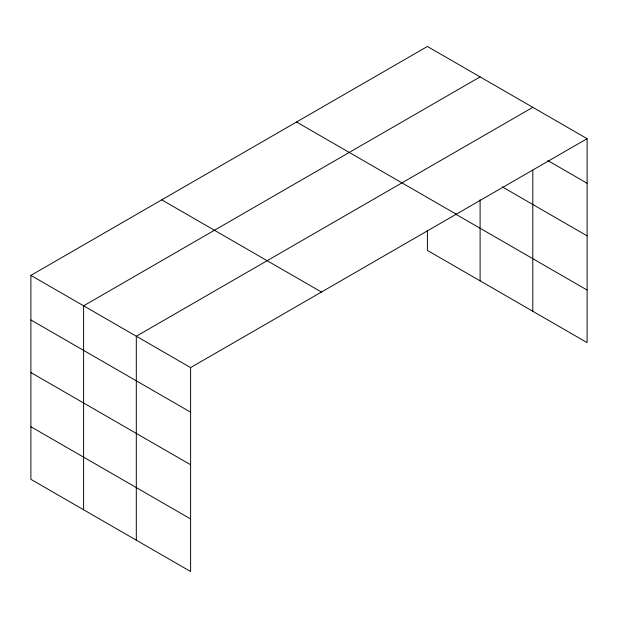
<?xml version="1.0" encoding="UTF-8"?>
<svg xmlns="http://www.w3.org/2000/svg" width="618" height="618" viewBox="0 0 618 618"><rect width="100%" height="100%" fill="white"/><g stroke="black" fill="none" stroke-linecap="round" stroke-linejoin="round"><path stroke-width="0.93" d="M30.9 275.381L190.607 367.586L190.607 571.534L30.9 479.329L30.9 275.381L427.393 46.466L587.1 138.671L587.1 342.619L427.393 250.414L427.393 230.336M480.101 76.895L83.6 305.81L83.6 509.757M532.801 107.323L136.308 336.238L136.308 540.186M190.607 367.586L587.1 138.671M547.834 160.58L587.1 183.252M502.334 186.899L587.1 235.844M296.555 122.009L456.254 214.214M455.396 213.99L587.1 290.027M161.746 199.838L321.445 292.044M30.9 319.962L190.607 412.167M30.9 372.554L190.607 464.759M30.9 426.737L190.607 518.942M532.801 170.066L532.801 311.271M480.101 199.73L480.101 280.842"/></g></svg>
